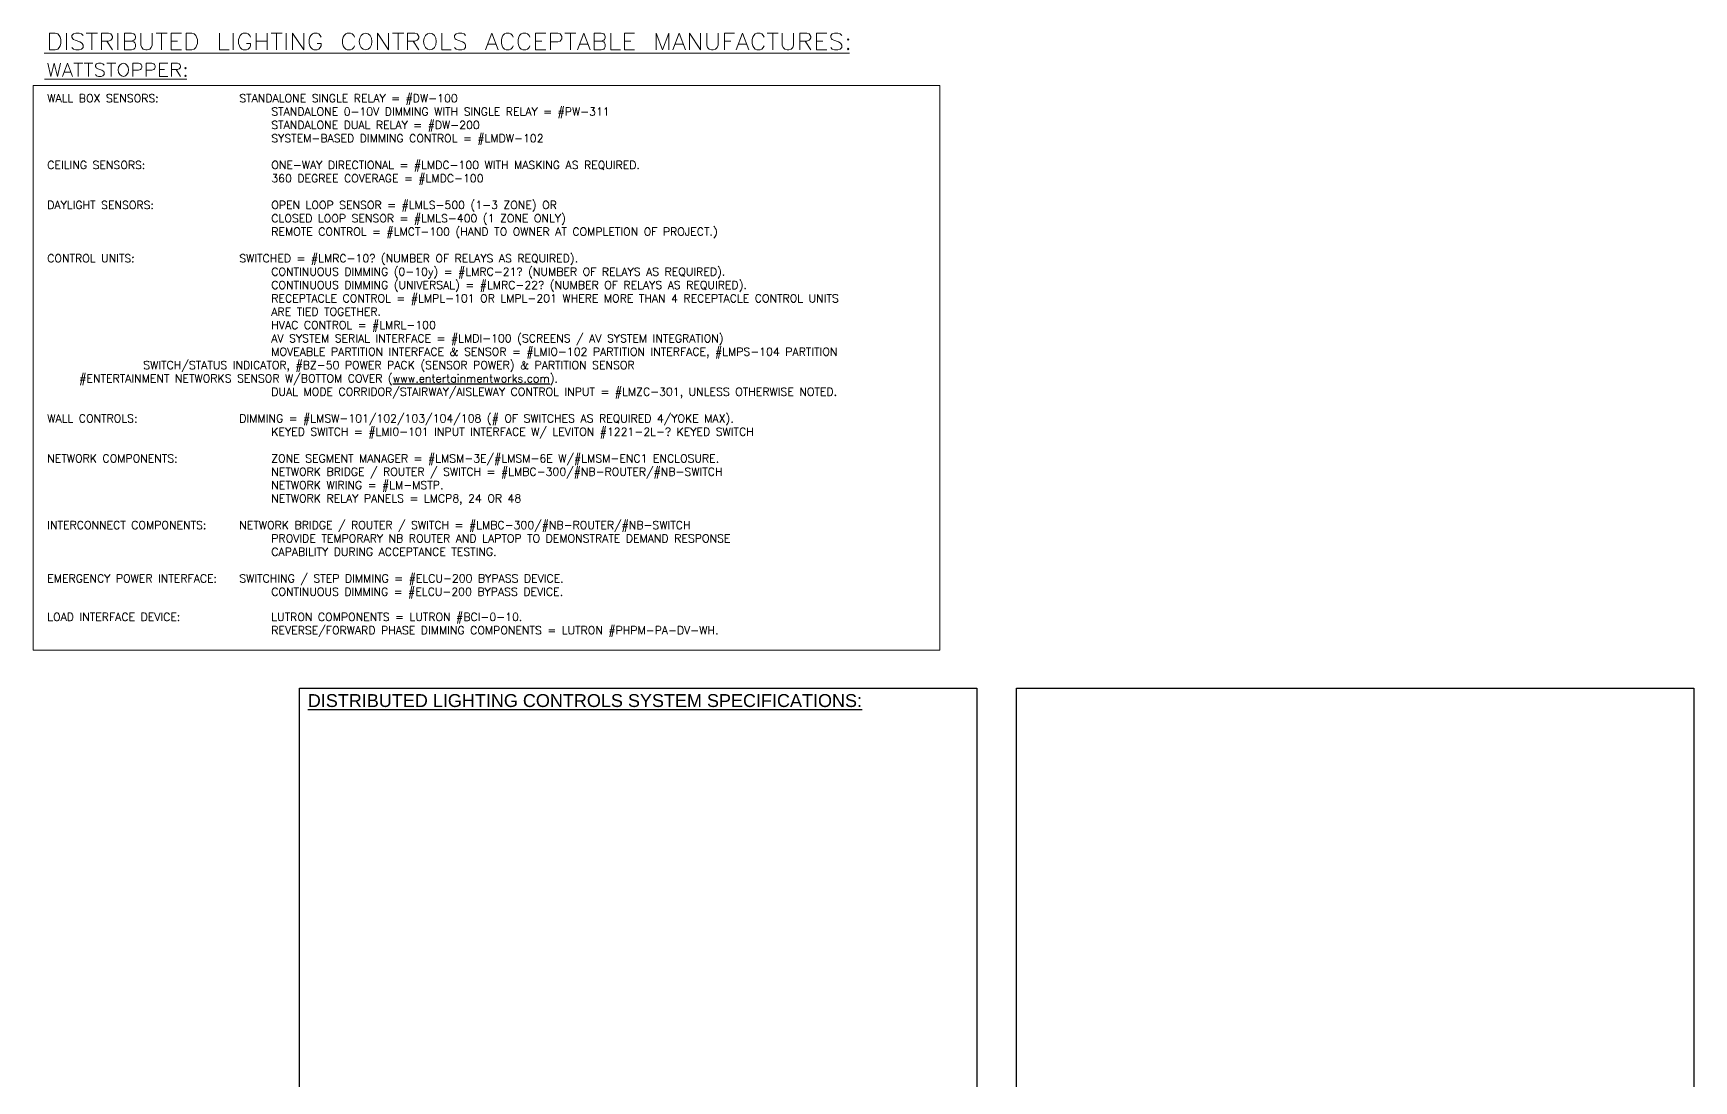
# Model space of a CAD drawing. Header units: millimetres. Extents: x 18 to 1108, y 70 to 669.
# Drawn here: x 17.9 to 492.4, y 369.6 to 668.8 of the extents above; entities that cross this region are included whole.
import ezdxf

# ---------------------------------------------------------------- set-up
doc = ezdxf.new("R2010")
doc.units = ezdxf.units.MM
doc.layers.add('0E-LITE-TEXT', color=7, linetype='Continuous')

msp = doc.modelspace()

# ---------------------------------------------------------------- linework, layer by layer
for points in [[(94, 481.68), (287.56, 481.68), (287.56, 124.77), (94, 124.77)], [(298.84, 481.68), (492.4, 481.68), (492.4, 70.33), (298.84, 70.33)]]:
    msp.add_lwpolyline(points, close=True)
at = {"layer": '0E-LITE-TEXT', "color": 7, "lineweight": 0}
for points in [[(22.62, 664.07), (22.62, 668.81), (24.23, 668.81), (24.91, 668.6), (25.37, 668.13), (25.58, 667.71), (25.8, 667.03), (25.8, 665.89), (25.58, 665.21), (25.37, 664.75), (24.91, 664.28), (24.23, 664.07)], [(61.65, 664.07), (61.65, 668.81), (63.22, 668.81), (63.9, 668.6), (64.36, 668.13), (64.57, 667.71), (64.83, 667.03), (64.83, 665.89), (64.57, 665.21), (64.36, 664.75), (63.9, 664.28), (63.22, 664.07)], [(250.8, 667.24), (250.54, 667.03), (250.8, 666.78), (251.01, 667.03)], [(250.8, 664.53), (250.54, 664.28), (250.8, 664.07), (251.01, 664.28)], [(61.44, 658.99), (61.27, 658.82), (61.44, 658.61), (61.65, 658.82)], [(61.44, 656.79), (61.27, 656.62), (61.44, 656.45), (61.65, 656.62)], [(17.92, 653.91), (277, 653.91), (277, 492.62), (17.92, 492.62)]]:
    msp.add_lwpolyline(points, close=True, dxfattribs=at)
for points in [[(27.4, 668.81), (27.4, 664.07)], [(32.15, 668.13), (31.72, 668.6), (31.04, 668.81), (30.11, 668.81), (29.44, 668.6), (28.97, 668.13), (28.97, 667.71), (29.22, 667.24), (29.44, 667.03), (29.9, 666.78), (31.26, 666.31), (31.72, 666.1), (31.93, 665.89), (32.15, 665.42), (32.15, 664.75), (31.72, 664.28), (31.04, 664.07), (30.11, 664.07), (29.44, 664.28), (28.97, 664.75)], [(33.08, 668.81), (36.25, 668.81)], [(34.64, 668.81), (34.64, 664.07)], [(37.39, 664.07), (37.39, 668.81), (39.43, 668.81), (40.1, 668.6), (40.32, 668.39), (40.57, 667.92), (40.57, 667.46), (40.32, 667.03), (40.1, 666.78), (39.43, 666.57), (37.39, 666.57)], [(38.96, 666.57), (40.57, 664.07)], [(42.14, 668.81), (42.14, 664.07)], [(45.99, 666.57), (46.67, 666.31), (46.92, 666.1), (47.13, 665.64), (47.13, 664.96), (46.92, 664.53), (46.67, 664.28), (45.99, 664.07), (43.96, 664.07), (43.96, 668.81), (45.99, 668.81), (46.67, 668.6), (46.92, 668.39), (47.13, 667.92), (47.13, 667.46), (46.92, 667.03), (46.67, 666.78), (45.99, 666.57), (43.96, 666.57)], [(48.7, 668.81), (48.7, 665.42), (48.95, 664.75), (49.37, 664.28), (50.09, 664.07), (50.52, 664.07), (51.2, 664.28), (51.66, 664.75), (51.87, 665.42), (51.87, 668.81)], [(53.02, 668.81), (56.19, 668.81)], [(54.62, 668.81), (54.62, 664.07)], [(57.33, 664.07), (57.33, 668.81), (60.3, 668.81)], [(57.33, 666.57), (59.15, 666.57)], [(71.18, 668.81), (71.18, 664.07), (73.89, 664.07)], [(75.03, 668.81), (75.03, 664.07)], [(80.02, 667.71), (79.77, 668.13), (79.35, 668.6), (78.88, 668.81), (77.95, 668.81), (77.53, 668.6), (77.06, 668.13), (76.85, 667.71), (76.6, 667.03), (76.6, 665.89), (76.85, 665.21), (77.06, 664.75), (77.53, 664.28), (77.95, 664.07), (78.88, 664.07), (79.35, 664.28), (79.77, 664.75), (80.02, 665.21), (80.02, 665.89), (78.88, 665.89)], [(81.59, 668.81), (81.59, 664.07)], [(81.59, 666.57), (84.77, 666.57)], [(84.77, 668.81), (84.77, 664.07)], [(85.91, 668.81), (89.08, 668.81)], [(87.47, 668.81), (87.47, 664.07)], [(90.23, 668.81), (90.23, 664.07)], [(92.05, 664.07), (92.05, 668.81), (95.22, 664.07), (95.22, 668.81)], [(100.17, 667.71), (99.96, 668.13), (99.5, 668.6), (99.07, 668.81), (98.14, 668.81), (97.72, 668.6), (97.25, 668.13), (97, 667.71), (96.79, 667.03), (96.79, 665.89), (97, 665.21), (97.25, 664.75), (97.72, 664.28), (98.14, 664.07), (99.07, 664.07), (99.5, 664.28), (99.96, 664.75), (100.17, 665.21), (100.17, 665.89), (99.07, 665.89)], [(109.7, 667.71), (109.49, 668.13), (109.02, 668.6), (108.6, 668.81), (107.67, 668.81), (107.24, 668.6), (106.78, 668.13), (106.52, 667.71), (106.31, 667.03), (106.31, 665.89), (106.52, 665.21), (106.78, 664.75), (107.24, 664.28), (107.67, 664.07), (108.6, 664.07), (109.02, 664.28), (109.49, 664.75), (109.7, 665.21)], [(116.3, 664.07), (116.3, 668.81), (119.48, 664.07), (119.48, 668.81)], [(120.62, 668.81), (123.8, 668.81)], [(122.19, 668.81), (122.19, 664.07)], [(124.9, 664.07), (124.9, 668.81), (126.97, 668.81), (127.65, 668.6), (127.86, 668.39), (128.07, 667.92), (128.07, 667.46), (127.86, 667.03), (127.65, 666.78), (126.97, 666.57), (124.9, 666.57)], [(126.51, 666.57), (128.07, 664.07)], [(134.68, 668.81), (134.68, 664.07), (137.39, 664.07)], [(141.45, 668.13), (141.03, 668.6), (140.35, 668.81), (139.42, 668.81), (138.74, 668.6), (138.27, 668.13), (138.27, 667.71), (138.53, 667.24), (138.74, 667.03), (139.21, 666.78), (140.56, 666.31), (141.03, 666.1), (141.24, 665.89), (141.45, 665.42), (141.45, 664.75), (141.03, 664.28), (140.35, 664.07), (139.42, 664.07), (138.74, 664.28), (138.27, 664.75)], [(147.12, 664.07), (148.94, 668.81), (150.76, 664.07)], [(147.8, 665.64), (150.09, 665.64)], [(155.08, 667.71), (154.83, 668.13), (154.4, 668.6), (153.94, 668.81), (153.05, 668.81), (152.58, 668.6), (152.12, 668.13), (151.91, 667.71), (151.69, 667.03), (151.69, 665.89), (151.91, 665.21), (152.12, 664.75), (152.58, 664.28), (153.05, 664.07), (153.94, 664.07), (154.4, 664.28), (154.83, 664.75), (155.08, 665.21)], [(159.82, 667.71), (159.61, 668.13), (159.15, 668.6), (158.72, 668.81), (157.79, 668.81), (157.32, 668.6), (156.9, 668.13), (156.65, 667.71), (156.44, 667.03), (156.44, 665.89), (156.65, 665.21), (156.9, 664.75), (157.32, 664.28), (157.79, 664.07), (158.72, 664.07), (159.15, 664.28), (159.61, 664.75), (159.82, 665.21)], [(161.43, 664.07), (161.43, 668.81), (164.35, 668.81)], [(161.43, 666.57), (163.25, 666.57)], [(165.75, 664.07), (165.75, 668.81), (167.78, 668.81), (168.46, 668.6), (168.67, 668.39), (168.92, 667.92), (168.92, 667.24), (168.67, 666.78), (168.46, 666.57), (167.78, 666.31), (165.75, 666.31)], [(169.81, 668.81), (172.99, 668.81)], [(171.42, 668.81), (171.42, 664.07)], [(173.45, 664.07), (175.27, 668.81), (177.05, 664.07)], [(174.13, 665.64), (176.37, 665.64)], [(180.23, 666.57), (180.95, 666.31), (181.16, 666.1), (181.37, 665.64), (181.37, 664.96), (181.16, 664.53), (180.95, 664.28), (180.23, 664.07), (178.2, 664.07), (178.2, 668.81), (180.23, 668.81), (180.95, 668.6), (181.16, 668.39), (181.37, 667.92), (181.37, 667.46), (181.16, 667.03), (180.95, 666.78), (180.23, 666.57), (178.2, 666.57)], [(182.98, 668.81), (182.98, 664.07), (185.69, 664.07)], [(186.83, 664.07), (186.83, 668.81), (189.75, 668.81)], [(186.83, 666.57), (188.65, 666.57)], [(195.89, 664.07), (195.89, 668.81), (197.71, 664.07), (199.53, 668.81), (199.53, 664.07)], [(200.67, 664.07), (202.45, 668.81), (204.27, 664.07)], [(201.35, 665.64), (203.6, 665.64)], [(205.42, 664.07), (205.42, 668.81), (208.59, 664.07), (208.59, 668.81)], [(210.41, 668.81), (210.41, 665.42), (210.62, 664.75), (211.09, 664.28), (211.77, 664.07), (212.23, 664.07), (212.91, 664.28), (213.37, 664.75), (213.59, 665.42), (213.59, 668.81)], [(215.41, 664.07), (215.41, 668.81), (218.33, 668.81)], [(215.41, 666.57), (217.23, 666.57)], [(218.79, 664.07), (220.61, 668.81), (222.43, 664.07)], [(219.47, 665.64), (221.76, 665.64)], [(226.75, 667.71), (226.5, 668.13), (226.07, 668.6), (225.61, 668.81), (224.68, 668.81), (224.25, 668.6), (223.79, 668.13), (223.58, 667.71), (223.32, 667.03), (223.32, 665.89), (223.58, 665.21), (223.79, 664.75), (224.25, 664.28), (224.68, 664.07), (225.61, 664.07), (226.07, 664.28), (226.5, 664.75), (226.75, 665.21)], [(227.64, 668.81), (230.82, 668.81)], [(229.25, 668.81), (229.25, 664.07)], [(231.96, 668.81), (231.96, 665.42), (232.17, 664.75), (232.64, 664.28), (233.31, 664.07), (233.78, 664.07), (234.46, 664.28), (234.92, 664.75), (235.13, 665.42), (235.13, 668.81)], [(236.95, 664.07), (236.95, 668.81), (238.99, 668.81), (239.66, 668.6), (239.87, 668.39), (240.13, 667.92), (240.13, 667.46), (239.87, 667.03), (239.66, 666.78), (238.99, 666.57), (236.95, 666.57)], [(238.52, 666.57), (240.13, 664.07)], [(241.7, 664.07), (241.7, 668.81), (244.66, 668.81)], [(241.7, 666.57), (243.52, 666.57)], [(248.98, 668.13), (248.51, 668.6), (247.83, 668.81), (246.9, 668.81), (246.22, 668.6), (245.8, 668.13), (245.8, 667.71), (246.01, 667.24), (246.22, 667.03), (246.69, 666.78), (248.05, 666.31), (248.51, 666.1), (248.72, 665.89), (248.98, 665.42), (248.98, 664.75), (248.51, 664.28), (247.83, 664.07), (246.9, 664.07), (246.22, 664.28), (245.8, 664.75)], [(21.01, 663.1), (251.18, 663.1)], [(22.07, 660.26), (23, 656.45), (23.89, 660.26), (24.82, 656.45), (25.71, 660.26)], [(26.26, 656.45), (27.7, 660.26), (29.18, 656.45)], [(29.52, 660.26), (32.06, 660.26)], [(30.79, 660.26), (30.79, 656.45)], [(32.44, 660.26), (34.98, 660.26)], [(33.71, 660.26), (33.71, 656.45)], [(38.24, 659.71), (37.86, 660.09), (37.31, 660.26), (36.59, 660.26), (36.04, 660.09), (35.7, 659.71), (35.7, 659.33), (35.87, 658.99), (36.04, 658.82), (36.42, 658.61), (37.52, 658.27), (37.86, 658.06), (38.07, 657.89), (38.24, 657.55), (38.24, 657), (37.86, 656.62), (37.31, 656.45), (36.59, 656.45), (36.04, 656.62), (35.7, 657)], [(38.96, 660.26), (41.5, 660.26)], [(40.23, 660.26), (40.23, 656.45)], [(46.41, 656.45), (46.41, 660.26), (48.02, 660.26), (48.57, 660.09), (48.74, 659.88), (48.95, 659.54), (48.95, 658.99), (48.74, 658.61), (48.57, 658.44), (48.02, 658.27), (46.41, 658.27)], [(50.22, 656.45), (50.22, 660.26), (51.83, 660.26), (52.38, 660.09), (52.55, 659.88), (52.76, 659.54), (52.76, 658.99), (52.55, 658.61), (52.38, 658.44), (51.83, 658.27), (50.22, 658.27)], [(54.03, 656.45), (54.03, 660.26), (56.36, 660.26)], [(57.33, 664.07), (60.3, 664.07)], [(57.46, 656.45), (57.46, 660.26), (59.11, 660.26), (59.66, 660.09), (59.83, 659.88), (60, 659.54), (60, 659.16), (59.83, 658.82), (59.66, 658.61), (59.11, 658.44), (57.46, 658.44)], [(161.43, 664.07), (164.35, 664.07)], [(186.83, 664.07), (189.75, 664.07)], [(241.7, 664.07), (244.66, 664.07)], [(21.14, 655.69), (61.78, 655.69)], [(26.81, 657.72), (28.63, 657.72)], [(54.03, 658.44), (55.47, 658.44)], [(54.03, 656.45), (56.36, 656.45)], [(58.73, 658.44), (60, 656.45)]]:
    msp.add_lwpolyline(points, dxfattribs=at)
for centre, major_axis, ratio in [((112.9, 666.44), (0, 2.37), 0.758929), ((131.27, 666.44), (0, 2.37), 0.758929), ((43.68, 658.35), (0, 1.91), 0.766667)]:
    msp.add_ellipse(centre, major_axis=major_axis, ratio=ratio, start_param=0, end_param=6.283185, dxfattribs=at)

# ---------------------------------------------------------------- texts
at = {"attachment_point": 1}
for s, width, insert, char_height in [('{\\Fsimplex|c0;WALL BOX SENSORS:^I^I^ISTANDALONE SINGLE RELAY = #DW-100\\P^I^I^I^I^I^I^ISTANDALONE 0-10V DIMMING WITH SINGLE RELAY = #PW-311 \\P^I^I^I^I^I^I^ISTANDALONE DUAL RELAY = #DW-200\\P^I^I^I^I^I^I^ISYSTEM-BASED DIMMING CONTROL = #LMDW-102}', 255.0583, (21.94, 651.37), 2.286), ('{\\Fsimplex|c0;CEILING SENSORS:^I^I^I^IONE-WAY DIRECTIONAL = #LMDC-100 WITH MASKING AS REQUIRED. \\P^I^I^I^I^I^I^I360 DEGREE COVERAGE = #LMDC-100}', 255.0583, (21.94, 632.32), 2.286), ('{\\Fsimplex|c0;DAYLIGHT SENSORS:^I^I^I^IOPEN LOOP SENSOR = #LMLS-500 (1-3 ZONE) OR\\P^I^I^I^I^I^I^ICLOSED LOOP SENSOR = #LMLS-400 (1 ZONE ONLY)\\P^I^I^I^I^I^I^IREMOTE CONTROL = #LMCT-100 (HAND TO OWNER AT COMPLETION OF PROJECT.)}', 255.0583, (21.94, 620.89), 2.286), ('{\\Fsimplex|c0;CONTROL UNITS:^I^I^I^ISWITCHED = #LMRC-10? (NUMBER OF RELAYS AS REQUIRED).\\P^I^I^I^I^I^I^ICONTINUOUS DIMMING (0-10y) = #LMRC-21? (NUMBER OF RELAYS AS REQUIRED).\\P^I^I^I^I^I^I^ICONTINUOUS DIMMING (UNIVERSAL) = #LMRC-22? (NUMBER OF RELAYS AS REQUIRED).\\P^I^I^I^I^I^I^IRECEPTACLE CONTROL = #LMPL-101 OR LMPL-201 WHERE MORE THAN 4 RECEPTACLE CONTROL UNITS \\P^I^I^I^I^I^I^IARE TIED TOGETHER.\\P^I^I^I^I^I^I^IHVAC CONTROL = #LMRL-100\\P^I^I^I^I^I^I^IAV SYSTEM SERIAL INTERFACE = #LMDI-100 (SCREENS / AV SYSTEM INTEGRATION)\\P^I^I^I^I^I^I^IMOVEABLE PARTITION INTERFACE & SENSOR = #LMIO-102 PARTITION INTERFACE, #LMPS-104 PARTITION ^I^I^I^I^I^I^ISWITCH/STATUS INDICATOR, #BZ-50 POWER PACK (SENSOR POWER) & PARTITION SENSOR ^I^I^I^I^I^I^I^I^I^I#ENTERTAINMENT NETWORKS SENSOR W/BOTTOM COVER (\\L\\C5;www.entertainmentworks.com\\l\\C256;).\\P^I^I^I^I^I^I^IDUAL MODE CORRIDOR/STAIRWAY/AISLEWAY CONTROL INPUT = #LMZC-301, UNLESS OTHERWISE NOTED.}', 254.2963, (21.94, 605.65), 2.286), ('{\\Fsimplex|c0;WALL CONTROLS:^I^I^I^IDIMMING = #LMSW-101/102/103/104/108 (# OF SWITCHES AS REQUIRED 4/YOKE MAX). \\P^I^I^I^I^I^I^IKEYED SWITCH = #LMI0-101 INPUT INTERFACE W/ LEVITON #1221-2L-? KEYED SWITCH}', 255.0583, (21.94, 559.93), 2.286), ('{\\Fsimplex|c0;NETWORK COMPONENTS:^I^I^IZONE SEGMENT MANAGER = #LMSM-3E/#LMSM-6E W/#LMSM-ENC1 ENCLOSURE. \\P^I^I^I^I^I^I^INETWORK BRIDGE / ROUTER / SWITCH = #LMBC-300/#NB-ROUTER/#NB-SWITCH \\P^I^I^I^I^I^I^INETWORK WIRING = #LM-MSTP.\\P^I^I^I^I^I^I^INETWORK RELAY PANELS = LMCP8, 24 OR 48}', 255.0583, (21.94, 548.5), 2.286), ('{\\Fsimplex|c0;INTERCONNECT COMPONENTS:^I^INETWORK BRIDGE / ROUTER / SWITCH = #LMBC-300/#NB-ROUTER/#NB-SWITCH \\P^I^I^I^I^I^I^IPROVIDE TEMPORARY NB ROUTER AND LAPTOP TO DEMONSTRATE DEMAND RESPONSE \\P^I^I^I^I^I^I^ICAPABILITY DURING ACCEPTANCE TESTING.}', 255.0583, (21.94, 529.45), 2.286), ('{\\Fsimplex|c0;EMERGENCY POWER INTERFACE: ^ISWITCHING / STEP DIMMING = #ELCU-200 BYPASS DEVICE. \\P^I^I^I^I^I^I^ICONTINUOUS DIMMING = #ELCU-200 BYPASS DEVICE.}', 255.0583, (21.94, 514.22), 2.286), ('{\\Fsimplex|c0;LOAD INTERFACE DEVICE:^I^I^ILUTRON COMPONENTS = LUTRON #BCI-0-10.\\P^I^I^I^I^I^I^IREVERSE/FORWARD PHASE DIMMING COMPONENTS = LUTRON #PHPM-PA-DV-WH.}', 255.0583, (21.94, 503.21), 2.286), ('{\\fArial|b0|i0|c0|p34;\\LDISTRIBUTED LIGHTING CONTROLS SYSTEM SPECIFICATIONS:}', 195.6974, (96.38, 480.02), 3.683)]:
    msp.add_mtext_dynamic_manual_height_columns(s, width=width, gutter_width=107.54, heights=[0], dxfattribs=dict(at, insert=insert, char_height=char_height))

doc.saveas('drawing.dxf')
